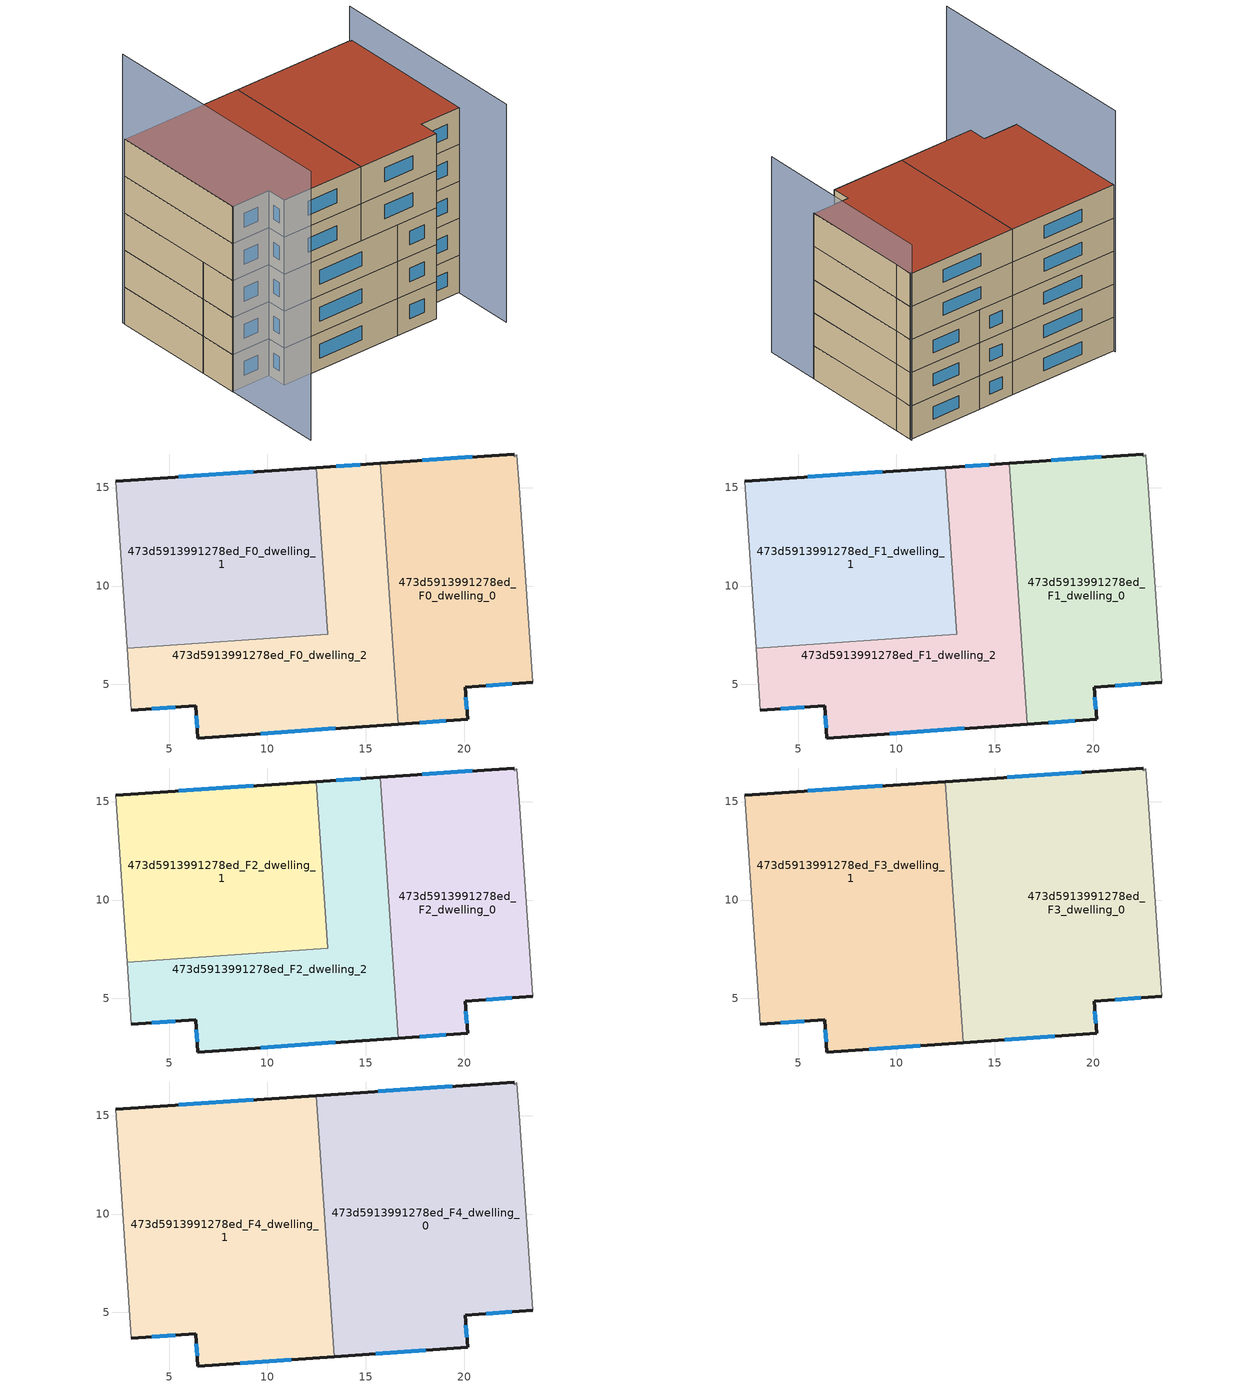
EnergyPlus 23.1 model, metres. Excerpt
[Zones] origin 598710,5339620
473d5913991278ed_F0_dwelling_0
 floor ground (EU_floor_Construction): 22.67,16.68 22.79,15.03 23.47,5.11 20.04,4.87 20.16,3.23 16.64,2.99 15.73,16.24 22.53,16.71 22.54,16.57 z0
 wall outside (EU_wall_Construction): 16.64,2.99 20.16,3.23 20.04,4.87 23.47,5.11 / 22.53,16.71 15.73,16.24 z0:3
 wall adiabatic (EU_wall_Construction): 23.47,5.11 22.79,15.03 22.67,16.68 22.54,16.57 22.53,16.71 z0:3
 wall to 473d5913991278ed_F0_dwelling_2 (EU_wall_Construction): 15.73,16.24 16.64,2.99 z0:3
 window (EU_Window_Construction): 21.12,4.94 22.4,5.03 / 20.12,3.74 20.08,4.35 / 17.74,3.06 19.06,3.15 / 20.4,16.56 17.86,16.39 z0.94:2.06
473d5913991278ed_F0_dwelling_1
 floor ground (EU_floor_Construction): 12.48,16.02 13.06,7.54 2.88,6.84 2.29,15.32 z0
 wall outside (EU_wall_Construction): 12.48,16.02 2.29,15.32 z0:3
 wall to 473d5913991278ed_F0_dwelling_2 (EU_wall_Construction): 2.88,6.84 13.06,7.54 12.48,16.02 z0:3
 wall adiabatic (EU_wall_Construction): 2.29,15.32 2.88,6.84 z0:3
 window (EU_Window_Construction): 9.29,15.8 5.48,15.54 z0.94:2.06
473d5913991278ed_F0_dwelling_2
 floor ground (EU_floor_Construction): 15.73,16.24 16.64,2.99 6.46,2.28 6.35,3.92 3.09,3.69 2.88,6.84 13.06,7.54 12.48,16.02 z0
 wall outside (EU_wall_Construction): 15.73,16.24 12.48,16.02 / 3.09,3.69 6.35,3.92 6.46,2.28 16.64,2.99 z0:3
 wall adiabatic (EU_wall_Construction): 2.88,6.84 3.09,3.69 z0:3
 window (EU_Window_Construction): 14.71,16.17 13.5,16.09 / 9.65,2.5 13.45,2.77 / 6.38,3.41 6.42,2.8 / 4.11,3.76 5.33,3.85 z0.94:2.06
473d5913991278ed_F1_dwelling_0
 floor to 473d5913991278ed_F0_dwelling_0 (EU_floor_Construction): 22.67,16.68 22.79,15.03 23.47,5.11 20.04,4.87 20.16,3.23 16.64,2.99 15.73,16.24 22.53,16.71 22.54,16.57 z3
 wall outside (EU_wall_Construction): 16.64,2.99 20.16,3.23 20.04,4.87 23.47,5.11 / 22.53,16.71 15.73,16.24 z3:6
 wall adiabatic (EU_wall_Construction): 23.47,5.11 22.79,15.03 22.67,16.68 22.54,16.57 22.53,16.71 z3:6
 wall to 473d5913991278ed_F1_dwelling_2 (EU_wall_Construction): 15.73,16.24 16.64,2.99 z3:6
 window (EU_Window_Construction): 21.12,4.94 22.4,5.03 / 20.12,3.74 20.08,4.35 / 17.74,3.06 19.06,3.15 / 20.4,16.56 17.86,16.39 z3.94:5.06
473d5913991278ed_F1_dwelling_1
 floor to 473d5913991278ed_F0_dwelling_1 (EU_floor_Construction): 12.48,16.02 13.06,7.54 2.88,6.84 2.29,15.32 z3
 wall outside (EU_wall_Construction): 12.48,16.02 2.29,15.32 z3:6
 wall to 473d5913991278ed_F1_dwelling_2 (EU_wall_Construction): 2.88,6.84 13.06,7.54 12.48,16.02 z3:6
 wall adiabatic (EU_wall_Construction): 2.29,15.32 2.88,6.84 z3:6
 window (EU_Window_Construction): 9.29,15.8 5.48,15.54 z3.94:5.06
473d5913991278ed_F1_dwelling_2
 floor to 473d5913991278ed_F0_dwelling_2 (EU_floor_Construction): 15.73,16.24 16.64,2.99 6.46,2.28 6.35,3.92 3.09,3.69 2.88,6.84 13.06,7.54 12.48,16.02 z3
 wall outside (EU_wall_Construction): 15.73,16.24 12.48,16.02 / 3.09,3.69 6.35,3.92 6.46,2.28 16.64,2.99 z3:6
 wall adiabatic (EU_wall_Construction): 2.88,6.84 3.09,3.69 z3:6
 window (EU_Window_Construction): 14.71,16.17 13.5,16.09 / 9.65,2.5 13.45,2.77 / 6.38,3.41 6.42,2.8 / 4.11,3.76 5.33,3.85 z3.94:5.06
473d5913991278ed_F2_dwelling_0
 floor to 473d5913991278ed_F1_dwelling_0 (EU_floor_Construction): 22.67,16.68 22.79,15.03 23.47,5.11 20.04,4.87 20.16,3.23 16.64,2.99 15.73,16.24 22.53,16.71 22.54,16.57 z6
 wall outside (EU_wall_Construction): 16.64,2.99 20.16,3.23 20.04,4.87 23.47,5.11 / 22.53,16.71 15.73,16.24 z6:9
 wall adiabatic (EU_wall_Construction): 23.47,5.11 22.79,15.03 22.67,16.68 22.54,16.57 22.53,16.71 z6:9
 wall to 473d5913991278ed_F2_dwelling_2 (EU_wall_Construction): 15.73,16.24 16.64,2.99 z6:9
 window (EU_Window_Construction): 21.12,4.94 22.4,5.03 / 20.12,3.74 20.08,4.35 / 17.74,3.06 19.06,3.15 / 20.4,16.56 17.86,16.39 z6.94:8.06
473d5913991278ed_F2_dwelling_1
 floor to 473d5913991278ed_F1_dwelling_1 (EU_floor_Construction): 12.48,16.02 13.06,7.54 2.88,6.84 2.29,15.32 z6
 wall outside (EU_wall_Construction): 12.48,16.02 2.29,15.32 z6:9
 wall to 473d5913991278ed_F2_dwelling_2 (EU_wall_Construction): 2.88,6.84 13.06,7.54 12.48,16.02 z6:9
 wall adiabatic (EU_wall_Construction): 2.29,15.32 2.88,6.84 z6:9
 window (EU_Window_Construction): 9.29,15.8 5.48,15.54 z6.94:8.06
 ceiling adiabatic (EU_roof_Construction): 13.06,7.54 12.48,16.02 12.47,16.02 13.05,7.54 z9
473d5913991278ed_F2_dwelling_2
 floor to 473d5913991278ed_F1_dwelling_2 (EU_floor_Construction): 15.73,16.24 16.64,2.99 6.46,2.28 6.35,3.92 3.09,3.69 2.88,6.84 13.06,7.54 12.48,16.02 z6
 wall outside (EU_wall_Construction): 15.73,16.24 12.48,16.02 / 3.09,3.69 6.35,3.92 6.46,2.28 16.64,2.99 z6:9
 wall adiabatic (EU_wall_Construction): 2.88,6.84 3.09,3.69 z6:9
 window (EU_Window_Construction): 14.71,16.17 13.5,16.09 / 9.65,2.5 13.45,2.77 / 6.38,3.41 6.42,2.8 / 4.11,3.76 5.33,3.85 z6.94:8.06
473d5913991278ed_F3_dwelling_0
 floor to 473d5913991278ed_F2_dwelling_0 (EU_floor_Construction): 22.67,16.68 22.79,15.03 23.47,5.11 20.04,4.87 20.16,3.23 16.64,2.99 15.73,16.24 22.53,16.71 22.54,16.57 z9
 floor to 473d5913991278ed_F2_dwelling_2 (EU_floor_Construction): 15.73,16.24 16.64,2.99 13.38,2.76 13.05,7.54 13.06,7.54 12.48,16.02 z9
 floor adiabatic (EU_floor_Construction): 12.48,16.02 13.06,7.54 13.05,7.54 12.47,16.02 z9
 wall outside (EU_wall_Construction): 13.38,2.76 20.16,3.23 20.04,4.87 23.47,5.11 / 22.53,16.71 12.47,16.02 z9:12
 wall adiabatic (EU_wall_Construction): 23.47,5.11 22.79,15.03 22.67,16.68 22.54,16.57 22.53,16.71 z9:12
 wall to 473d5913991278ed_F3_dwelling_1 (EU_wall_Construction): 12.47,16.02 13.38,2.76 z9:12
 window (EU_Window_Construction): 21.12,4.94 22.4,5.03 / 20.12,3.74 20.08,4.35 / 15.51,2.91 18.03,3.08 / 19.38,16.49 15.62,16.23 z9.94:11.06
473d5913991278ed_F3_dwelling_1
 floor to 473d5913991278ed_F2_dwelling_1 (EU_floor_Construction): 12.47,16.02 13.05,7.54 2.88,6.84 2.29,15.32 z9
 floor to 473d5913991278ed_F2_dwelling_2 (EU_floor_Construction): 13.05,7.54 13.38,2.76 6.46,2.28 6.35,3.92 3.09,3.69 2.88,6.84 z9
 wall outside (EU_wall_Construction): 3.09,3.69 6.35,3.92 6.46,2.28 13.38,2.76 / 12.47,16.02 2.29,15.32 z9:12
 wall adiabatic (EU_wall_Construction): 2.29,15.32 3.09,3.69 z9:12
 window (EU_Window_Construction): 4.11,3.76 5.33,3.85 / 9.28,15.8 5.48,15.54 / 8.63,2.43 11.21,2.61 / 6.38,3.41 6.42,2.8 z9.94:11.06
473d5913991278ed_F4_dwelling_0
 floor to 473d5913991278ed_F3_dwelling_0 (EU_floor_Construction): 22.67,16.68 22.79,15.03 23.47,5.11 20.04,4.87 20.16,3.23 13.38,2.76 12.47,16.02 22.53,16.71 22.54,16.57 z12
 wall outside (EU_wall_Construction): 13.38,2.76 20.16,3.23 20.04,4.87 23.47,5.11 / 22.53,16.71 12.47,16.02 z12:15
 wall adiabatic (EU_wall_Construction): 23.47,5.11 22.79,15.03 22.67,16.68 22.54,16.57 22.53,16.71 z12:15
 wall to 473d5913991278ed_F4_dwelling_1 (EU_wall_Construction): 12.47,16.02 13.38,2.76 z12:15
 window (EU_Window_Construction): 21.12,4.94 22.4,5.03 / 20.12,3.74 20.08,4.35 / 15.51,2.91 18.03,3.08 / 19.38,16.49 15.62,16.23 z12.94:14.06
 roof outside (EU_roof_Construction): 23.47,5.11 22.79,15.03 22.67,16.68 22.54,16.57 22.53,16.71 12.47,16.02 13.38,2.76 20.16,3.23 20.04,4.87 z15
473d5913991278ed_F4_dwelling_1
 floor to 473d5913991278ed_F3_dwelling_1 (EU_floor_Construction): 12.47,16.02 13.38,2.76 6.46,2.28 6.35,3.92 3.09,3.69 2.29,15.32 z12
 wall outside (EU_wall_Construction): 3.09,3.69 6.35,3.92 6.46,2.28 13.38,2.76 / 12.47,16.02 2.29,15.32 z12:15
 wall adiabatic (EU_wall_Construction): 2.29,15.32 3.09,3.69 z12:15
 window (EU_Window_Construction): 4.11,3.76 5.33,3.85 / 9.28,15.8 5.48,15.54 / 8.63,2.43 11.21,2.61 / 6.38,3.41 6.42,2.8 z12.94:14.06
 roof outside (EU_roof_Construction): 13.38,2.76 12.47,16.02 2.29,15.32 3.09,3.69 6.35,3.92 6.46,2.28 z15
shading: 23.79,-0.01 22.66,16.85 z0:17.7; 2.28,15.52 3.69,-4.65 z0:21.8
[Building]
EU S2 Campaign: North Axis=0; Terrain=City; Solar Distribution=FullExterior
[Site:Location]
Vienna: Latitude=48; Longitude=16.5; Time Zone=1; Elevation=183
[SizingPeriod:WeatherFileDays]
AnnualSizingPeriod: Begin Month=1; Begin Day of Month=1; End Month=12; End Day of Month=31; Day of Week for Start Day=Monday; Use Weather File Daylight Saving Period=No; Use Weather File Rain and Snow Indicators=No
[MATERIAL]
EU_InternalMass_Material: Roughness=MediumRough; Thickness=0.1; Conductivity=1; Density=1800; Specific Heat=900; Thermal Absorptance=0.9; Solar Absorptance=0.7; Visible Absorptance=0.7
[MATERIAL:NOMASS] Roughness=MediumRough; Thermal Absorptance=0.9; Solar Absorptance=0.7; Visible Absorptance=0.7
Name | Thermal Resistance
EU_wall_NoMass | 0.914258
EU_roof_NoMass | 0.954009
EU_floor_NoMass | 1.09711
[WINDOWMATERIAL:SIMPLEGLAZINGSYSTEM]
EU_Window_SimpleGlazing: UFactor=2.09642; Solar Heat Gain Coefficient=0.65; Visible Transmittance=0.65
[CONSTRUCTION]
EU_wall_Construction: EU_wall_NoMass
EU_roof_Construction: EU_roof_NoMass
EU_floor_Construction: EU_floor_NoMass
EU_Window_Construction: EU_Window_SimpleGlazing
EU_InternalMass_Construction: EU_InternalMass_Material
[ZONE] Type=1; Multiplier=1; Ceiling Height=autocalculate; Floor Area=autocalculate; Part of Total Floor Area=Yes
Name | Volume
473d5913991278ed_F0_dwelling_0; 473d5913991278ed_F1_dwelling_0; 473d5913991278ed_F2_dwelling_0 | 260.484
473d5913991278ed_F3_dwelling_0; 473d5913991278ed_F4_dwelling_0 | 390.676
473d5913991278ed_F0_dwelling_1; 473d5913991278ed_F1_dwelling_1; 473d5913991278ed_F2_dwelling_1 | 260.446
473d5913991278ed_F3_dwelling_1; 473d5913991278ed_F4_dwelling_1 | 390.697
473d5913991278ed_F0_dwelling_2; 473d5913991278ed_F1_dwelling_2; 473d5913991278ed_F2_dwelling_2 | 260.451
[INTERNALMASS] Construction=EU_InternalMass_Construction
Name | Zone or ZoneList | Surface Area
473d5913991278ed_F0_dwelling_0_EU_InternalMass | 473d5913991278ed_F0_dwelling_0 | 86.8269
473d5913991278ed_F0_dwelling_1_EU_InternalMass | 473d5913991278ed_F0_dwelling_1 | 86.814
473d5913991278ed_F0_dwelling_2_EU_InternalMass | 473d5913991278ed_F0_dwelling_2 | 86.8169
473d5913991278ed_F1_dwelling_0_EU_InternalMass | 473d5913991278ed_F1_dwelling_0 | 86.8269
473d5913991278ed_F1_dwelling_1_EU_InternalMass | 473d5913991278ed_F1_dwelling_1 | 86.814
473d5913991278ed_F1_dwelling_2_EU_InternalMass | 473d5913991278ed_F1_dwelling_2 | 86.8169
473d5913991278ed_F2_dwelling_0_EU_InternalMass | 473d5913991278ed_F2_dwelling_0 | 86.8269
473d5913991278ed_F2_dwelling_1_EU_InternalMass | 473d5913991278ed_F2_dwelling_1 | 86.814
473d5913991278ed_F2_dwelling_2_EU_InternalMass | 473d5913991278ed_F2_dwelling_2 | 86.8169
473d5913991278ed_F3_dwelling_0_EU_InternalMass | 473d5913991278ed_F3_dwelling_0 | 130.227
473d5913991278ed_F3_dwelling_1_EU_InternalMass | 473d5913991278ed_F3_dwelling_1 | 130.232
473d5913991278ed_F4_dwelling_0_EU_InternalMass | 473d5913991278ed_F4_dwelling_0 | 130.227
473d5913991278ed_F4_dwelling_1_EU_InternalMass | 473d5913991278ed_F4_dwelling_1 | 130.232
[OTHEREQUIPMENT] Fuel Type=Electricity; Design Level Calculation Method=Watts/Area; Power per Zone Floor Area=1; Fraction Latent=0; Fraction Radiant=0; Fraction Lost=0; Carbon Dioxide Generation Rate=0; EndUse Subcategory=EU_Step8_InternalGains
Name | Zone or ZoneList or Space or SpaceList | Schedule
EU_Step8_InternalGain_473d5913991278ed_F0_dwelling_0_f000 | 473d5913991278ed_F0_dwelling_0 | EU_Step8_GainSchedule_473d5913991278ed_F0_dwelling_0_f000
EU_Step8_InternalGain_473d5913991278ed_F0_dwelling_1_f000 | 473d5913991278ed_F0_dwelling_1 | EU_Step8_GainSchedule_473d5913991278ed_F0_dwelling_1_f000
EU_Step8_InternalGain_473d5913991278ed_F0_dwelling_2_f000 | 473d5913991278ed_F0_dwelling_2 | EU_Step8_GainSchedule_473d5913991278ed_F0_dwelling_2_f000
EU_Step8_InternalGain_473d5913991278ed_F1_dwelling_0_f000 | 473d5913991278ed_F1_dwelling_0 | EU_Step8_GainSchedule_473d5913991278ed_F1_dwelling_0_f000
EU_Step8_InternalGain_473d5913991278ed_F1_dwelling_1_f000 | 473d5913991278ed_F1_dwelling_1 | EU_Step8_GainSchedule_473d5913991278ed_F1_dwelling_1_f000
EU_Step8_InternalGain_473d5913991278ed_F1_dwelling_2_f000 | 473d5913991278ed_F1_dwelling_2 | EU_Step8_GainSchedule_473d5913991278ed_F1_dwelling_2_f000
EU_Step8_InternalGain_473d5913991278ed_F2_dwelling_0_f000 | 473d5913991278ed_F2_dwelling_0 | EU_Step8_GainSchedule_473d5913991278ed_F2_dwelling_0_f000
EU_Step8_InternalGain_473d5913991278ed_F2_dwelling_1_f000 | 473d5913991278ed_F2_dwelling_1 | EU_Step8_GainSchedule_473d5913991278ed_F2_dwelling_1_f000
EU_Step8_InternalGain_473d5913991278ed_F2_dwelling_2_f000 | 473d5913991278ed_F2_dwelling_2 | EU_Step8_GainSchedule_473d5913991278ed_F2_dwelling_2_f000
EU_Step8_InternalGain_473d5913991278ed_F3_dwelling_0_f000 | 473d5913991278ed_F3_dwelling_0 | EU_Step8_GainSchedule_473d5913991278ed_F3_dwelling_0_f000
EU_Step8_InternalGain_473d5913991278ed_F3_dwelling_1_f000 | 473d5913991278ed_F3_dwelling_1 | EU_Step8_GainSchedule_473d5913991278ed_F3_dwelling_1_f000
EU_Step8_InternalGain_473d5913991278ed_F4_dwelling_0_f000 | 473d5913991278ed_F4_dwelling_0 | EU_Step8_GainSchedule_473d5913991278ed_F4_dwelling_0_f000
EU_Step8_InternalGain_473d5913991278ed_F4_dwelling_1_f000 | 473d5913991278ed_F4_dwelling_1 | EU_Step8_GainSchedule_473d5913991278ed_F4_dwelling_1_f000
[ZONEVENTILATION:DESIGNFLOWRATE] Schedule=EU_AlwaysOn; Design Flow Rate Calculation Method=AirChanges/Hour; Air Changes per Hour=0.546891; Ventilation Type=Natural; Fan Pressure Rise=0; Fan Total Efficiency=1; Constant Term Coefficient=1; Temperature Term Coefficient=0; Velocity Term Coefficient=0; Velocity Squared Term Coefficient=0; Minimum Indoor Temperature=-100; Maximum Indoor Temperature=100; Delta Temperature=-100; Minimum Outdoor Temperature=-100; Maximum Outdoor Temperature=100; Maximum Wind Speed=40
Name | Zone or ZoneList or Space or SpaceList
EU_ConstantAir_473d5913991278ed_F0_dwelling_0 | 473d5913991278ed_F0_dwelling_0
EU_ConstantAir_473d5913991278ed_F0_dwelling_1 | 473d5913991278ed_F0_dwelling_1
EU_ConstantAir_473d5913991278ed_F0_dwelling_2 | 473d5913991278ed_F0_dwelling_2
EU_ConstantAir_473d5913991278ed_F1_dwelling_0 | 473d5913991278ed_F1_dwelling_0
EU_ConstantAir_473d5913991278ed_F1_dwelling_1 | 473d5913991278ed_F1_dwelling_1
EU_ConstantAir_473d5913991278ed_F1_dwelling_2 | 473d5913991278ed_F1_dwelling_2
EU_ConstantAir_473d5913991278ed_F2_dwelling_0 | 473d5913991278ed_F2_dwelling_0
EU_ConstantAir_473d5913991278ed_F2_dwelling_1 | 473d5913991278ed_F2_dwelling_1
EU_ConstantAir_473d5913991278ed_F2_dwelling_2 | 473d5913991278ed_F2_dwelling_2
EU_ConstantAir_473d5913991278ed_F3_dwelling_0 | 473d5913991278ed_F3_dwelling_0
EU_ConstantAir_473d5913991278ed_F3_dwelling_1 | 473d5913991278ed_F3_dwelling_1
EU_ConstantAir_473d5913991278ed_F4_dwelling_0 | 473d5913991278ed_F4_dwelling_0
EU_ConstantAir_473d5913991278ed_F4_dwelling_1 | 473d5913991278ed_F4_dwelling_1
[HVACTEMPLATE:THERMOSTAT] Constant Heating Setpoint=20; Constant Cooling Setpoint=50
EU_HeatOnly_473d5913991278ed_F0_dwelling_0; EU_HeatOnly_473d5913991278ed_F0_dwelling_1; EU_HeatOnly_473d5913991278ed_F0_dwelling_2; EU_HeatOnly_473d5913991278ed_F1_dwelling_0; EU_HeatOnly_473d5913991278ed_F1_dwelling_1; EU_HeatOnly_473d5913991278ed_F1_dwelling_2; EU_HeatOnly_473d5913991278ed_F2_dwelling_0; EU_HeatOnly_473d5913991278ed_F2_dwelling_1; EU_HeatOnly_473d5913991278ed_F2_dwelling_2; EU_HeatOnly_473d5913991278ed_F3_dwelling_0; EU_HeatOnly_473d5913991278ed_F3_dwelling_1; EU_HeatOnly_473d5913991278ed_F4_dwelling_0; EU_HeatOnly_473d5913991278ed_F4_dwelling_1
[HVACTEMPLATE:ZONE:IDEALLOADSAIRSYSTEM] System Availability Schedule=EU_AlwaysOn; Maximum Heating Supply Air Temperature=50; Minimum Cooling Supply Air Temperature=13; Maximum Heating Supply Air Humidity Ratio=0.0156; Minimum Cooling Supply Air Humidity Ratio=0.0077; Heating Limit=NoLimit; Cooling Limit=NoLimit; Heating Availability Schedule=EU_AlwaysOn; Cooling Availability Schedule=EU_CoolingOff; Dehumidification Control Type=ConstantSensibleHeatRatio; Cooling Sensible Heat Ratio=0.7; Dehumidification Setpoint=60; Humidification Control Type=None; Humidification Setpoint=30; Outdoor Air Method=None; Outdoor Air Flow Rate per Person=0.00944; Outdoor Air Flow Rate per Zone Floor Area=0; Outdoor Air Flow Rate per Zone=0; Demand Controlled Ventilation Type=None; Outdoor Air Economizer Type=NoEconomizer; Heat Recovery Type=None; Sensible Heat Recovery Effectiveness=0.7; Latent Heat Recovery Effectiveness=0.65
Name | Template Thermostat
473d5913991278ed_F0_dwelling_0 | EU_HeatOnly_473d5913991278ed_F0_dwelling_0
473d5913991278ed_F0_dwelling_1 | EU_HeatOnly_473d5913991278ed_F0_dwelling_1
473d5913991278ed_F0_dwelling_2 | EU_HeatOnly_473d5913991278ed_F0_dwelling_2
473d5913991278ed_F1_dwelling_0 | EU_HeatOnly_473d5913991278ed_F1_dwelling_0
473d5913991278ed_F1_dwelling_1 | EU_HeatOnly_473d5913991278ed_F1_dwelling_1
473d5913991278ed_F1_dwelling_2 | EU_HeatOnly_473d5913991278ed_F1_dwelling_2
473d5913991278ed_F2_dwelling_0 | EU_HeatOnly_473d5913991278ed_F2_dwelling_0
473d5913991278ed_F2_dwelling_1 | EU_HeatOnly_473d5913991278ed_F2_dwelling_1
473d5913991278ed_F2_dwelling_2 | EU_HeatOnly_473d5913991278ed_F2_dwelling_2
473d5913991278ed_F3_dwelling_0 | EU_HeatOnly_473d5913991278ed_F3_dwelling_0
473d5913991278ed_F3_dwelling_1 | EU_HeatOnly_473d5913991278ed_F3_dwelling_1
473d5913991278ed_F4_dwelling_0 | EU_HeatOnly_473d5913991278ed_F4_dwelling_0
473d5913991278ed_F4_dwelling_1 | EU_HeatOnly_473d5913991278ed_F4_dwelling_1
[SIZING:ZONE] Zone Cooling Design Supply Air Temperature Input Method=SupplyAirTemperature; Zone Cooling Design Supply Air Temperature=13; Zone Heating Design Supply Air Temperature Input Method=SupplyAirTemperature; Zone Heating Design Supply Air Temperature=50; Zone Cooling Design Supply Air Humidity Ratio=0.008; Zone Heating Design Supply Air Humidity Ratio=0.008; Cooling Design Air Flow Method=DesignDay; Cooling Design Air Flow Rate=0; Cooling Minimum Air Flow per Zone Floor Area=0.000762; Cooling Minimum Air Flow=0; Cooling Minimum Air Flow Fraction=0.2; Heating Design Air Flow Method=DesignDay; Heating Design Air Flow Rate=0; Heating Maximum Air Flow per Zone Floor Area=0.002032; Heating Maximum Air Flow=0.141576; Heating Maximum Air Flow Fraction=0.3; Account for Dedicated Outdoor Air System=No; Dedicated Outdoor Air System Control Strategy=NeutralSupplyAir; Dedicated Outdoor Air Low Setpoint Temperature for Design=autosize; Dedicated Outdoor Air High Setpoint Temperature for Design=autosize; Zone Load Sizing Method=Sensible Load Only No Latent Load; Zone Latent Cooling Design Supply Air Humidity Ratio Input Method=HumidityRatioDifference; Zone Cooling Design Supply Air Humidity Ratio Difference=0.005; Zone Latent Heating Design Supply Air Humidity Ratio Input Method=HumidityRatioDifference; Zone Humidification Design Supply Air Humidity Ratio Difference=0.005
473d5913991278ed_F0_dwelling_0; 473d5913991278ed_F0_dwelling_1; 473d5913991278ed_F0_dwelling_2; 473d5913991278ed_F1_dwelling_0; 473d5913991278ed_F1_dwelling_1; 473d5913991278ed_F1_dwelling_2; 473d5913991278ed_F2_dwelling_0; 473d5913991278ed_F2_dwelling_1; 473d5913991278ed_F2_dwelling_2; 473d5913991278ed_F3_dwelling_0; 473d5913991278ed_F3_dwelling_1; 473d5913991278ed_F4_dwelling_0; 473d5913991278ed_F4_dwelling_1
[SCHEDULE:CONSTANT]
Name | Hourly Value
EU_AlwaysOn | 1
EU_CoolingOff | 0
[SCHEDULE:FILE] Column Number=1; Rows to Skip at Top=0; Number of Hours of Data=8760; Column Separator=Comma; Interpolate to Timestep=No; Minutes per Item=60; Adjust Schedule for Daylight Savings=Yes
Name | File
EU_Step8_GainSchedule_473d5913991278ed_F0_dwelling_0_f000 | ../../schedules/473d5913991278ed/473d5913991278ed_F0_dwelling_0_f000_gain.csv
EU_Step8_GainSchedule_473d5913991278ed_F0_dwelling_1_f000 | ../../schedules/473d5913991278ed/473d5913991278ed_F0_dwelling_1_f000_gain.csv
EU_Step8_GainSchedule_473d5913991278ed_F0_dwelling_2_f000 | ../../schedules/473d5913991278ed/473d5913991278ed_F0_dwelling_2_f000_gain.csv
EU_Step8_GainSchedule_473d5913991278ed_F1_dwelling_0_f000 | ../../schedules/473d5913991278ed/473d5913991278ed_F1_dwelling_0_f000_gain.csv
EU_Step8_GainSchedule_473d5913991278ed_F1_dwelling_1_f000 | ../../schedules/473d5913991278ed/473d5913991278ed_F1_dwelling_1_f000_gain.csv
EU_Step8_GainSchedule_473d5913991278ed_F1_dwelling_2_f000 | ../../schedules/473d5913991278ed/473d5913991278ed_F1_dwelling_2_f000_gain.csv
EU_Step8_GainSchedule_473d5913991278ed_F2_dwelling_0_f000 | ../../schedules/473d5913991278ed/473d5913991278ed_F2_dwelling_0_f000_gain.csv
EU_Step8_GainSchedule_473d5913991278ed_F2_dwelling_1_f000 | ../../schedules/473d5913991278ed/473d5913991278ed_F2_dwelling_1_f000_gain.csv
EU_Step8_GainSchedule_473d5913991278ed_F2_dwelling_2_f000 | ../../schedules/473d5913991278ed/473d5913991278ed_F2_dwelling_2_f000_gain.csv
EU_Step8_GainSchedule_473d5913991278ed_F3_dwelling_0_f000 | ../../schedules/473d5913991278ed/473d5913991278ed_F3_dwelling_0_f000_gain.csv
EU_Step8_GainSchedule_473d5913991278ed_F3_dwelling_1_f000 | ../../schedules/473d5913991278ed/473d5913991278ed_F3_dwelling_1_f000_gain.csv
EU_Step8_GainSchedule_473d5913991278ed_F4_dwelling_0_f000 | ../../schedules/473d5913991278ed/473d5913991278ed_F4_dwelling_0_f000_gain.csv
EU_Step8_GainSchedule_473d5913991278ed_F4_dwelling_1_f000 | ../../schedules/473d5913991278ed/473d5913991278ed_F4_dwelling_1_f000_gain.csv
